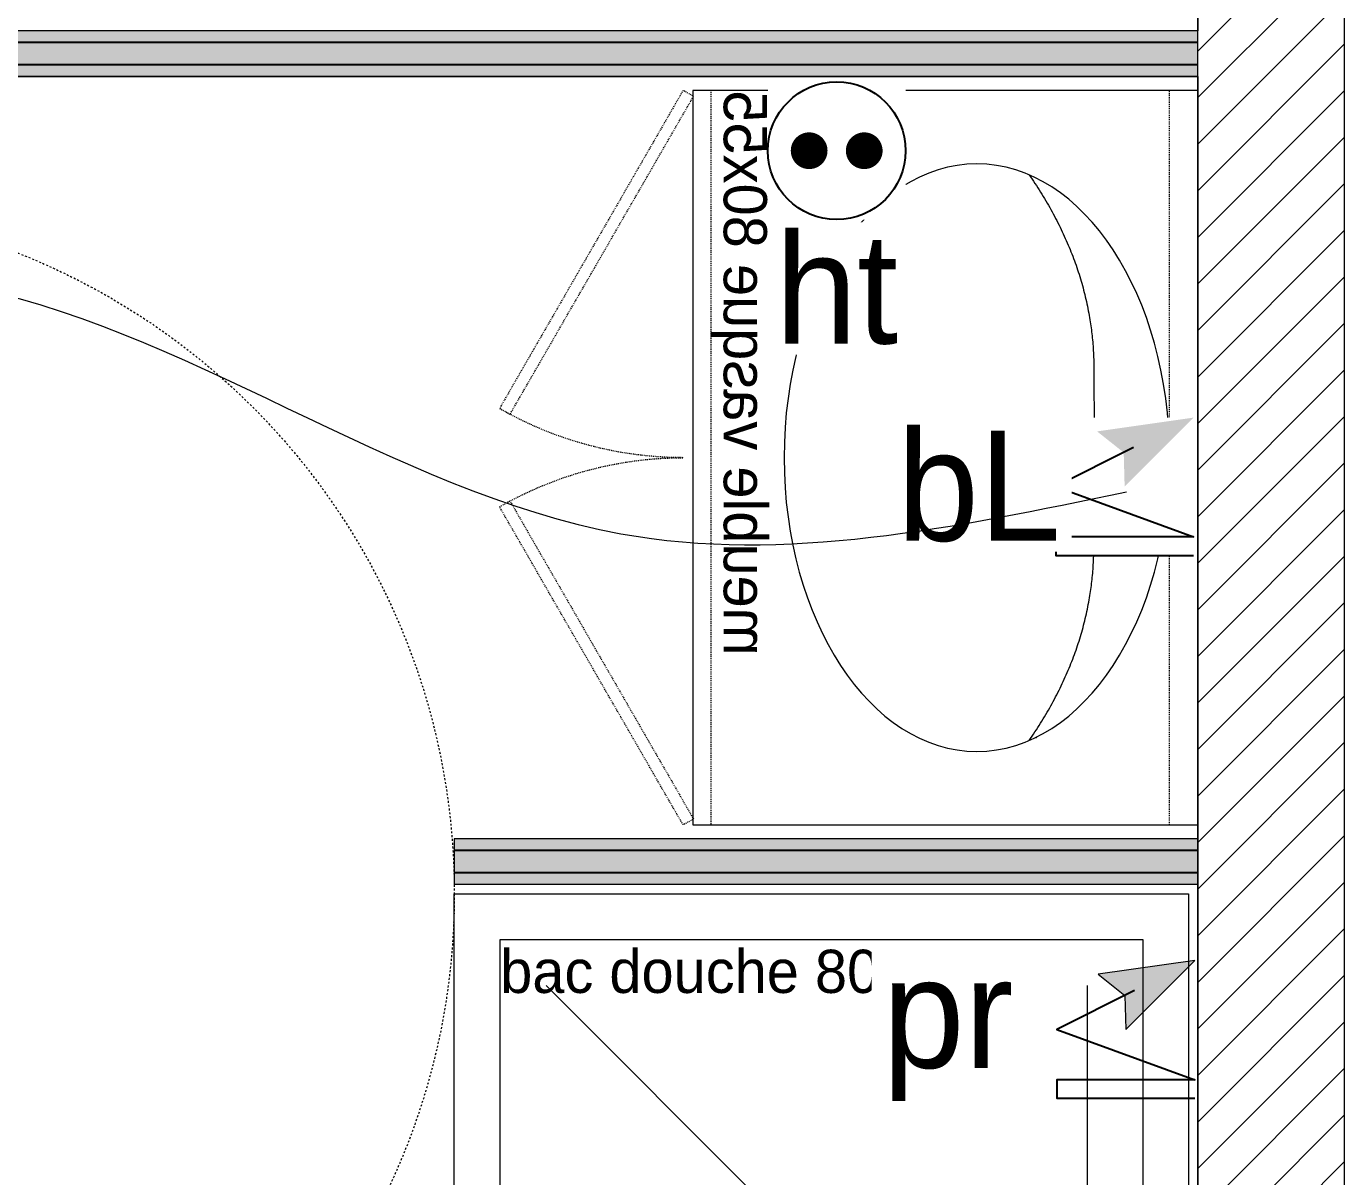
# Model space of a CAD drawing. Header units: centimetres. Extents: x 2191 to 12545, y -680 to 18662.
# Drawn here: x 9035.8 to 9179.4, y 9257.6 to 9382.9 of the extents above; entities that cross this region are included whole.
import ezdxf

# ---------------------------------------------------------------- set-up
doc = ezdxf.new("R2010")
doc.units = ezdxf.units.CM
for name, pattern in [('Style de ligne -11', [0.347222, 0.20828, -0.138942]), ('Style de ligne -13', [0.147638, 0.098425, -0.049213]), ('Style de ligne -5', [0.20828, 0.069425, -0.138855]), ('VW-01', [0.41656, 0.20828, -0.20828])]:
    doc.linetypes.add(name, pattern=pattern)
for name, color, linetype in [('B BATI-équipement-sanitaires', 252, 'Continuous'), ('B faience', 252, 'Style de ligne -11'), ('B GÈnÈral_Hatch', 252, 'Continuous'), ('B Général', 252, 'Continuous'), ('C ANNOTATIONS-PMR', 252, 'Style de ligne -5'), ('C ANNOTATIONS-prestations', 252, 'Continuous'), ('D SURFACES-shab', 252, 'Continuous'), ('F REMPLISSAGE-vert clair', 252, 'Continuous'), ('F REMPLISSAGE-vert foncé', 252, 'Continuous')]:
    doc.layers.add(name, color=color, linetype=linetype)
for name, color, linetype, lineweight in [('F REMPLISSAGE-vert clair_Hatch', 7, 'Continuous', 5), ('F REMPLISSAGE-vert foncÈ_Hatch', 7, 'Continuous', 5), ('prlm-ELEC-CFO', 1, 'Continuous', 25)]:
    doc.layers.add(name, color=color, linetype=linetype, lineweight=lineweight)
doc.styles.add('Eurostile', font='Eurosti.TTF')
doc.styles.add('prlm-elec-cfo', font='comic.ttf', dxfattribs={"height": 12})

# ---------------------------------------------------------------- blocks, each defined once
blk = doc.blocks.new('xi.BL')
at = {"color": 0, "lineweight": 5}
blk.add_wipeout([(-7.5, -7.5), (7.5, -7.5), (7.5, 7.5), (-7.5, 7.5)], dxfattribs=at).dxf.layer = 'prlm-ELEC-CFO'
at = {"layer": 'prlm-ELEC-CFO', "lineweight": 5}
blk.add_hatch(color=0, dxfattribs=at).paths.add_polyline_path([(-3, 6), (-0.1, 3.7), (0, 0), (7.5, 7.5)])
at = {"layer": 'prlm-ELEC-CFO', "color": 0}
blk.add_lwpolyline([(0.95, 4.23), (-7.5, 0), (7.5, -5.5), (-7.5, -5.5), (-7.5, -7.5), (7.5, -7.5)], dxfattribs=at)
blk = doc.blocks.new('xi.PCHT')
at = {"color": 0, "lineweight": 5}
blk.add_wipeout([(-7.5, -7.5), (7.5, -7.5), (7.5, 7.5), (-7.5, 7.5)], dxfattribs=at).dxf.layer = 'prlm-ELEC-CFO'
at = {"layer": 'prlm-ELEC-CFO', "color": 0, "linetype": 'ByBlock', "lineweight": 5, "const_width": 2}
for points in [[(-4, 0, 1), (-2, 0, 1)], [(2, 0, 1), (4, 0, 1)]]:
    blk.add_lwpolyline(points, format="xyb", close=True, dxfattribs=at)
at = {"layer": 'prlm-ELEC-CFO', "color": 0, "linetype": 'ByBlock', "lineweight": -2}
blk.add_circle((0, 0), 7.5, dxfattribs=at)
blk = doc.blocks.new('xi.PR')
at = {"layer": 'prlm-ELEC-CFO', "lineweight": 5}
blk.add_hatch(color=0, dxfattribs=at).paths.add_polyline_path([(-3, 6), (-0.1, 3.7), (0, 0), (7.5, 7.5)])
at = {"layer": 'prlm-ELEC-CFO', "color": 0, "lineweight": 5, "flags": 128}
blk.add_lwpolyline([(-3, 6), (-0.1, 3.7), (0, 0), (7.5, 7.5)], close=True, dxfattribs=at)
at = {"layer": 'prlm-ELEC-CFO', "color": 0}
blk.add_lwpolyline([(0.95, 4.23), (-7.5, 0), (7.5, -5.5), (-7.5, -5.5), (-7.5, -7.5), (7.5, -7.5)], dxfattribs=at)
blk = doc.blocks.new('Groupe-128-1')
at = {"layer": 'B Général', "color": 7, "linetype": 'Continuous', "lineweight": 5}
for centre, major_axis, ratio in [((0, -24.07), (32, 0), 0.65625), ((0, -6.97), (1.5, 0), 1), ((0, -17.15), (2.5, 0), 1)]:
    blk.add_ellipse(centre, major_axis=major_axis, ratio=ratio, dxfattribs=at)
for points in [[(-30.82, -18.37), (-20.7, -11.37), (-9.74, -11.32), (-4.71, -11.3), (0, -11.3)], [(30.82, -18.37), (20.7, -11.37), (9.74, -11.32), (4.71, -11.3), (0, -11.3)]]:
    blk.add_open_spline(points, degree=2, knots=[0, 0, 0, 1, 1, 2, 2, 2], dxfattribs=at)
blk.add_open_spline([(-30.45, -17.59), (-30.5, -17.61), (-30.55, -17.64)], degree=2, dxfattribs=at)
blk = doc.blocks.new('meuble vasque 80x60')
at = {"layer": 'B BATI-équipement-sanitaires', "color": 7, "linetype": 'Style de ligne -13', "lineweight": 5, "flags": 128}
for points in [[(-40, -3.07), (40, -3.07), (40, -53.07), (-40, -53.07)], [(-40, -56.07), (-5.36, -76.07), (-4.71, -74.94), (-39.35, -54.94)], [(40, -56.07), (5.36, -76.07), (4.71, -74.94), (39.35, -54.94)]]:
    blk.add_lwpolyline(points, close=True, dxfattribs=at)
at = {"layer": 'B BATI-équipement-sanitaires', "color": 7, "linetype": 'Style de ligne -13', "lineweight": 5}
for centre, start, end in [((-40, -56.07), 330, 0), ((40, -56.07), 180, 210)]:
    blk.add_arc(centre, 40, start, end, dxfattribs=at)
at = {"layer": 'B Général', "lineweight": 5, "flags": 128}
blk.add_lwpolyline([(-40, 0), (40, 0), (40, -55), (-40, -55)], close=True, dxfattribs=at)
at = {"layer": 'B Général', "color": 7}
blk.add_blockref('Groupe-128-1', (0, 0), dxfattribs=at)
at = {"layer": 'C ANNOTATIONS-prestations', "insert": (40, -53.07), "char_height": 4.706, "width": 80, "attachment_point": 9, "line_spacing_factor": 0.894142, "style": 'Eurostile'}
blk.add_mtext('meuble vasque 80x55', dxfattribs=at)
blk = doc.blocks.new('Bac douche 80.80')
at = {"layer": 'B faience', "lineweight": 18, "flags": 128}
blk.add_lwpolyline([(-41, -40), (40, -40), (40, 41)], dxfattribs=at)
at = {"layer": 'B Général', "color": 7, "linetype": 'Continuous', "lineweight": 5}
for p, q in [((25.5, -25.5), (-31, 31)), ((28, -24.46), (28, 31)), ((24.46, -28), (-31, -28))]:
    blk.add_line(p, q, dxfattribs=at)
at = {"layer": 'B Général', "color": 7, "linetype": 'Continuous', "lineweight": 5, "flags": 128}
for points in [[(-41, 41), (39, 41), (39, -39), (-41, -39)], [(-36, 36), (34, 36), (34, -34), (-36, -34)]]:
    blk.add_lwpolyline(points, close=True, dxfattribs=at)
at = {"layer": 'B Général', "color": 7, "linetype": 'Continuous', "lineweight": 5}
blk.add_circle((28, -28), 3.54, dxfattribs=at)
at = {"layer": 'C ANNOTATIONS-prestations', "color": 7, "insert": (-36, 32.51), "char_height": 4.706, "width": 70, "attachment_point": 4, "line_spacing_factor": 0.894142, "style": 'Eurostile'}
blk.add_mtext('bac douche 80x80', dxfattribs=at)
blk = doc.blocks.new('Rond 150_PMR')
at = {"layer": 'B Général', "color": 154, "linetype": 'VW-01', "lineweight": 5, "true_color": 0x0053a6}
blk.add_circle((0, 0), 75, dxfattribs=at)

msp = doc.modelspace()

# ---------------------------------------------------------------- hatches: boundary and pattern name
at = {"layer": 'B GÈnÈral_Hatch', "linetype": 'Continuous', "lineweight": 5}
h = msp.add_hatch(dxfattribs=at)
h.set_pattern_fill('50_BETON', style=0, pattern_type=2)
h.set_pattern_definition([(45, (-631.1073, 4809.0284), (2.4253472, -2.6458333), [])])
h.paths.add_polyline_path([(9163.38, 9918.42), (9163.38, 9109.34), (9179.38, 9091.34), (9179.38, 9918.42)])

# ---------------------------------------------------------------- linework, layer by layer
at = {"layer": 'B GÈnÈral_Hatch', "color": 9, "linetype": 'Continuous', "true_color": 0xc0dcc0}
for points in [[(8927.38, 9382.42), (8932.38, 9377.42), (9163.38, 9382.42), (9163.38, 9377.42)], [(9163.38, 9294.42), (9163.38, 9289.42), (9082.38, 9294.42), (9082.38, 9289.42)]]:
    msp.add_solid(points, dxfattribs=at)
at = {"layer": 'B Général', "color": 7, "linetype": 'Continuous', "lineweight": 18}
for p, q in [((9179.38, 9091.34), (9179.38, 9918.42)), ((9163.38, 9109.34), (9163.38, 9692.42))]:
    msp.add_line(p, q, dxfattribs=at)
at = {"layer": 'B Général', "color": 7, "linetype": 'Continuous', "lineweight": 5}
for p, q in [((9179.38, 9091.34), (9179.38, 9918.42)), ((9163.38, 9109.34), (9163.38, 9692.42))]:
    msp.add_line(p, q, dxfattribs=at)
at = {"layer": 'B Général', "color": 98, "linetype": 'Continuous', "lineweight": 13, "true_color": 0x004400}
for p, q in [((9163.38, 9382.42), (8927.38, 9382.42)), ((9163.38, 9377.42), (8932.38, 9377.42)), ((9082.38, 9294.42), (9082.38, 9289.42)), ((9163.38, 9294.42), (9082.38, 9294.42)), ((9163.38, 9289.42), (9082.38, 9289.42))]:
    msp.add_line(p, q, dxfattribs=at)
at = {"layer": 'D SURFACES-shab', "color": 1, "lineweight": 18, "true_color": 0xff0000, "flags": 128}
for points in [[(8798.5, 9692.42), (9163.38, 9692.42), (9163.38, 9382.42), (8798.5, 9382.42)], [(8932.38, 9377.42), (9163.38, 9377.42), (9163.38, 9207.43), (8932.38, 9207.43)]]:
    msp.add_lwpolyline(points, close=True, dxfattribs=at)
at = {"layer": 'F REMPLISSAGE-vert clair'}
for p, q in [((9163.38, 9381.12), (8928.68, 9381.12)), ((9163.38, 9378.72), (8931.08, 9378.72)), ((9163.38, 9293.12), (9082.38, 9293.12)), ((9163.38, 9290.72), (9082.38, 9290.72))]:
    msp.add_line(p, q, dxfattribs=at)
at = {"layer": 'F REMPLISSAGE-vert clair_Hatch', "color": 9, "linetype": 'Continuous', "true_color": 0xc0dcc0}
for points in [[(8928.68, 9381.12), (8931.08, 9378.72), (9163.38, 9381.12), (9163.38, 9378.72)], [(9163.38, 9290.72), (9163.38, 9293.12), (9082.38, 9290.72), (9082.38, 9293.12)]]:
    msp.add_solid(points, dxfattribs=at)
at = {"layer": 'F REMPLISSAGE-vert foncÈ_Hatch', "color": 54, "linetype": 'Continuous', "true_color": 0x99aa00}
for points in [[(8927.38, 9382.42), (8928.68, 9381.12), (9163.38, 9382.42), (9163.38, 9381.12)], [(8931.08, 9378.72), (8932.38, 9377.42), (9163.38, 9378.72), (9163.38, 9377.42)], [(9163.38, 9293.12), (9163.38, 9294.42), (9082.38, 9293.12), (9082.38, 9294.42)], [(9163.38, 9289.42), (9163.38, 9290.72), (9082.38, 9289.42), (9082.38, 9290.72)]]:
    msp.add_solid(points, dxfattribs=at)
at = {"layer": 'F REMPLISSAGE-vert foncé', "color": 98, "linetype": 'Continuous', "lineweight": 13, "true_color": 0x004400}
for p, q in [((9163.38, 9382.42), (8927.38, 9382.42)), ((9163.38, 9377.42), (8932.38, 9377.42)), ((9163.38, 9294.42), (9082.38, 9294.42)), ((9163.38, 9289.42), (9082.38, 9289.42))]:
    msp.add_line(p, q, dxfattribs=at)
at = {"layer": 'F REMPLISSAGE-vert foncé'}
for p, q in [((9163.38, 9381.12), (8928.68, 9381.12)), ((9163.38, 9378.72), (8931.08, 9378.72)), ((9163.38, 9293.12), (9082.38, 9293.12)), ((9163.38, 9290.72), (9082.38, 9290.72))]:
    msp.add_line(p, q, dxfattribs=at)

# ---------------------------------------------------------------- block references
at = {"layer": 'B Général', "color": 7, "xscale": -1, "rotation": 270}
msp.add_blockref('meuble vasque 80x60', (9163.38, 9335.92), dxfattribs=at)
at = {"layer": 'B Général', "color": 7}
msp.add_blockref('Bac douche 80.80', (9123.38, 9247.43), dxfattribs=at)
at = {"layer": 'C ANNOTATIONS-PMR', "color": 7, "rotation": 90}
msp.add_blockref('Rond 150_PMR', (9007.38, 9288.4), dxfattribs=at)
at = {"layer": 'prlm-ELEC-CFO'}
msp.add_blockref('xi.PR', (9155.54, 9273.65), dxfattribs=at)

# ---------------------------------------------------------------- next in the draw order: block references
for name, p in [('xi.PCHT', (9124.04, 9369.35)), ('xi.BL', (9155.41, 9332.78))]:
    msp.add_blockref(name, p, dxfattribs=at)

# ---------------------------------------------------------------- next in the draw order: texts
at = {"layer": 'prlm-ELEC-CFO', "lineweight": 20, "insert": (9136.17, 9273.65), "char_height": 12, "attachment_point": 5, "line_spacing_factor": 0.8, "style": 'prlm-elec-cfo', "bg_fill": 3, "box_fill_scale": 1.1, "bg_fill_color": 256, "bg_fill_transparency": 0}
msp.add_mtext('pr', dxfattribs=at)

# ---------------------------------------------------------------- next in the draw order: texts
at = {"layer": 'prlm-ELEC-CFO', "lineweight": 20, "insert": (9139.53, 9332.78), "char_height": 12, "attachment_point": 5, "line_spacing_factor": 0.8, "style": 'prlm-elec-cfo', "bg_fill": 3, "box_fill_scale": 1.1, "bg_fill_color": 256, "bg_fill_transparency": 0}
msp.add_mtext('bL', dxfattribs=at)

# ---------------------------------------------------------------- next in the draw order: linework, layer by layer
at = {"layer": 'prlm-ELEC-CFO', "lineweight": 13}
msp.add_spline([(8942.79, 9331.41), (9028.31, 9354.74), (9100.51, 9327.64), (9155.6, 9332.21)], degree=3, dxfattribs=at)

# ---------------------------------------------------------------- next in the draw order: texts
at = {"layer": 'prlm-ELEC-CFO', "lineweight": 20, "insert": (9124.04, 9354.27), "char_height": 12, "attachment_point": 5, "line_spacing_factor": 0.8, "style": 'prlm-elec-cfo', "bg_fill": 3, "box_fill_scale": 1.1, "bg_fill_color": 256, "bg_fill_transparency": 0}
msp.add_mtext('ht', dxfattribs=at)

doc.saveas('drawing.dxf')
